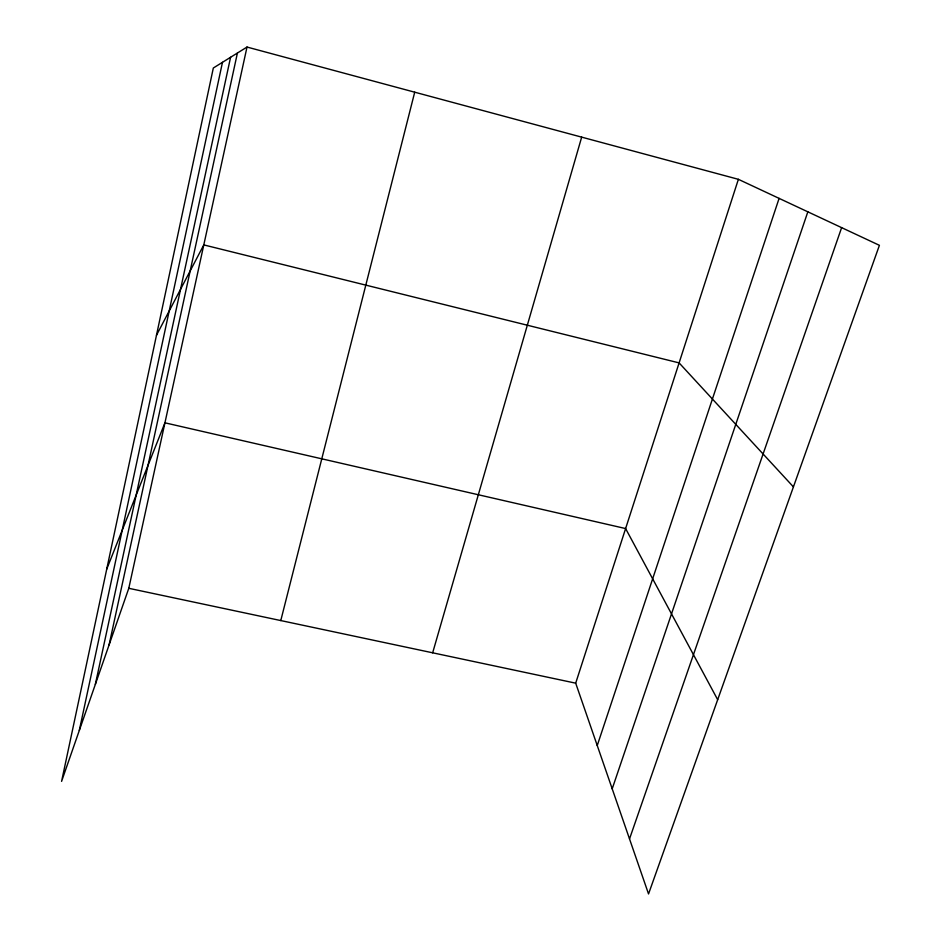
<?xml version="1.0" encoding="UTF-8"?>
<svg xmlns="http://www.w3.org/2000/svg" width="941" height="941" viewBox="0 0 941 941"><rect width="100%" height="100%" fill="white"/><g stroke="black" fill="none" stroke-linecap="round" stroke-linejoin="round"><path stroke-width="1.41" d="M79.315 730.416L222.476 62.318M95.347 684.378L230.58 57.272M109.097 644.856L237.414 53.025M247.013 47.05L213.325 68.011L61.588 781.359L128.788 588.301L247.013 47.05L738.379 179.319L879.412 245.319L648.537 893.95L575.692 683.166L738.379 179.319M280.783 620.566L414.71 92.194M432.66 652.807L581.679 137.139M597.241 745.543L779.101 198.375M612.203 788.817L807.837 211.819M629.517 838.913L841.63 227.64M106.733 569.129L164.934 422.815L625.612 528.56L717.677 699.692M156.477 335.267L203.797 244.907L679.108 362.897L793.428 486.897M128.788 588.301L575.692 683.166"/></g></svg>
